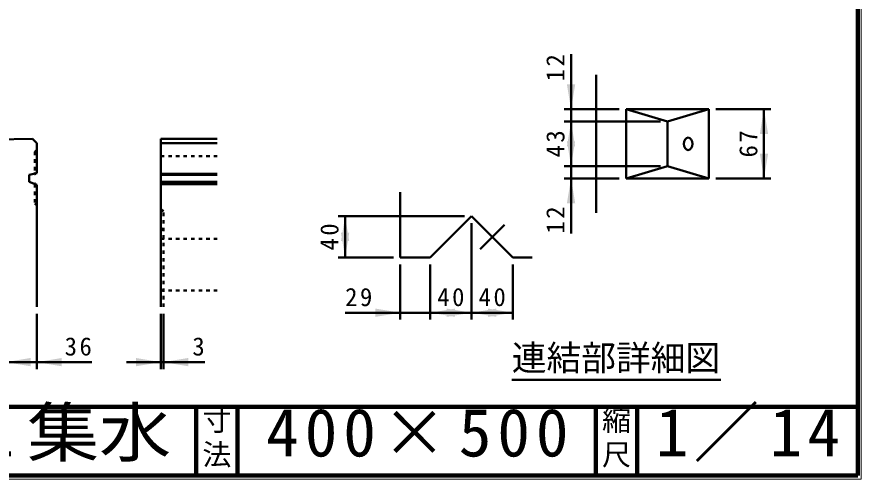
# Model space of a CAD drawing. Units: millimetres, scale not verified, with parts at other scales. Extents: x 100 to 4105, y 100 to 2870.
# Drawn here: x 2880 to 4105, y 100 to 771 of the extents above; entities that cross this region are included whole.
import ezdxf
from ezdxf.enums import TextEntityAlignment as Align

# ---------------------------------------------------------------- set-up
doc = ezdxf.new("R2010")
doc.units = ezdxf.units.MM
doc.header["$LTSCALE"] = 5
doc.header["$PDMODE"] = 32
doc.header["$PDSIZE"] = 2.5
doc.linetypes.add('USER1', pattern=[2.2, 1, -1.2])
doc.linetypes.add('USER2', pattern=[13.4, 10, -1.2, 1, -1.2])
doc.layers.add('V-nasSTD', color=7, linetype='Continuous', lineweight=35)
doc.styles.add('ＭＳ ゴシック', font='')
doc.styles.get('ＭＳ ゴシック').set_extended_font_data('MS Gothic')

msp = doc.modelspace()

# ---------------------------------------------------------------- hatches: boundary and pattern name
at = {"layer": 'V-nasSTD'}
for points in [[(3678.047, 672.688), (3684.047, 636.688), (3690.047, 672.688)], [(3970.047, 600.688), (3964.047, 636.688), (3958.047, 600.688)], [(3690.047, 582.688), (3684.047, 618.688), (3678.047, 582.688)], [(3678.047, 590.188), (3684.047, 554.188), (3690.047, 590.188)], [(3958.047, 572.188), (3964.047, 536.188), (3970.047, 572.188)], [(3690.047, 500.188), (3684.047, 536.188), (3678.047, 500.188)], [(3362.138, 445.41), (3356.138, 481.41), (3350.138, 445.41)], [(3350.138, 457.41), (3356.138, 421.41), (3362.138, 457.41)], [(3400.138, 335.41), (3436.138, 341.41), (3400.138, 347.41)], [(3515.638, 347.41), (3479.638, 341.41), (3515.638, 335.41)], [(3503.638, 335.41), (3539.638, 341.41), (3503.638, 347.41)], [(3575.638, 347.41), (3539.638, 341.41), (3575.638, 335.41)], [(3563.638, 335.41), (3599.638, 341.41), (3563.638, 347.41)], [(2899.673, 275.741), (2863.673, 269.741), (2899.673, 263.741)], [(2944.673, 275.741), (2908.673, 269.741), (2944.673, 263.741)], [(3052.673, 263.741), (3088.673, 269.741), (3052.673, 275.741)], [(3128.423, 275.741), (3092.423, 269.741), (3128.423, 263.741)]]:
    msp.add_hatch(color=256, dxfattribs=at).paths.add_polyline_path(points)

# ---------------------------------------------------------------- linework, layer by layer
at = {"layer": 'V-nasSTD', "lineweight": 100}
for p, q in [((4100, 105), (4100, 2865)), ((105, 205), (4100, 205)), ((105, 205), (4100, 205)), ((105, 205), (4100, 205)), ((3140, 205), (3140, 105)), ((3200, 205), (3200, 105)), ((3720, 205), (3720, 105)), ((3780, 205), (3780, 105)), ((105, 105), (4100, 105)), ((105, 105), (4100, 105)), ((105, 105), (4100, 105))]:
    msp.add_line(p, q, dxfattribs=at)
at = {"layer": 'V-nasSTD', "lineweight": 50}
for p, q in [((3684.047, 716.688), (3684.047, 636.688)), ((3720.547, 686.438), (3720.547, 486.438)), ((3754.047, 636.688), (3674.047, 636.688)), ((3684.047, 618.688), (3684.047, 636.688)), ((3764.047, 636.688), (3764.047, 536.188)), ((3764.047, 636.688), (3884.047, 636.688)), ((3764.047, 636.688), (3824.047, 618.688)), ((3824.047, 618.688), (3884.047, 636.688)), ((3884.047, 636.688), (3884.047, 536.188)), ((3894.047, 636.688), (3974.047, 636.688)), ((3964.047, 536.188), (3964.047, 636.688)), ((3814.047, 618.688), (3674.047, 618.688)), ((3684.047, 554.188), (3684.047, 618.688)), ((3824.047, 618.688), (3824.047, 554.188)), ((2602.423, 587.491), (2902.423, 593.741)), ((2902.423, 593.741), (2908.673, 587.491)), ((3088.673, 593.741), (3170.673, 593.741)), ((3088.673, 593.741), (3088.673, 349.741)), ((2908.673, 587.491), (2908.673, 543.76)), ((3088.673, 587.491), (3170.673, 587.491)), ((3814.047, 554.188), (3674.047, 554.188)), ((3684.047, 536.188), (3684.047, 554.188)), ((3764.047, 536.188), (3824.047, 554.188)), ((3824.047, 554.188), (3884.047, 536.188)), ((2897.423, 541.241), (2908.673, 543.76)), ((2897.423, 531.241), (2897.423, 541.241)), ((3088.673, 543.116), (3170.673, 543.116)), ((3088.673, 541.241), (3170.673, 541.241)), ((2897.423, 531.241), (2908.673, 527.044)), ((2908.673, 527.044), (2908.673, 349.741)), ((3088.673, 531.241), (3170.673, 531.241)), ((3088.673, 528.116), (3170.673, 528.116)), ((3754.047, 536.188), (3674.047, 536.188)), ((3684.047, 456.188), (3684.047, 536.188)), ((3764.047, 536.188), (3884.047, 536.188)), ((3894.047, 536.188), (3974.047, 536.188)), ((3436.138, 516.41), (3436.138, 421.41)), ((3529.638, 481.41), (3346.138, 481.41)), ((3356.138, 421.41), (3356.138, 481.41)), ((3479.638, 421.41), (3539.638, 481.41)), ((3539.638, 481.41), (3599.638, 421.41)), ((3539.638, 471.41), (3539.638, 331.41)), ((3426.138, 421.41), (3346.138, 421.41)), ((3436.138, 421.41), (3479.638, 421.41)), ((3599.638, 421.41), (3627.638, 421.41)), ((3436.138, 411.41), (3436.138, 331.41)), ((3479.638, 411.41), (3479.638, 331.41)), ((3599.638, 411.41), (3599.638, 331.41)), ((2908.673, 339.741), (2908.673, 259.741)), ((3088.673, 339.741), (3088.673, 259.741)), ((3092.423, 339.741), (3092.423, 259.741)), ((3356.138, 341.41), (3436.138, 341.41)), ((3436.138, 341.41), (3479.638, 341.41)), ((3479.638, 341.41), (3539.638, 341.41)), ((3539.638, 341.41), (3599.638, 341.41)), ((2863.673, 269.741), (2908.673, 269.741)), ((2988.673, 269.741), (2908.673, 269.741)), ((3038.673, 269.741), (3088.673, 269.741)), ((3088.673, 269.741), (3092.423, 269.741)), ((3152.423, 269.741), (3092.423, 269.741)), ((3598.038, 243.956), (3901.446, 243.956))]:
    msp.add_line(p, q, dxfattribs=at)
at = {"layer": 'V-nasSTD', "linetype": 'USER1', "lineweight": 50}
for p, q in [((2905.798, 574.991), (2908.673, 577.866)), ((2905.798, 574.991), (2905.798, 543.116)), ((3088.673, 568.741), (3170.673, 568.741)), ((2905.798, 528.116), (2905.798, 499.991)), ((2905.798, 499.991), (2908.673, 497.116)), ((3088.673, 491.241), (3092.423, 488.741)), ((3092.423, 349.741), (3092.423, 488.741)), ((3088.673, 461.241), (3092.423, 463.741)), ((3088.673, 448.741), (3170.673, 448.741)), ((3170.673, 373.741), (3088.673, 373.741))]:
    msp.add_line(p, q, dxfattribs=at)
at = {"layer": 'V-nasSTD', "linetype": 'USER2', "lineweight": 50}
msp.add_line((3551.96, 433.732), (3587.316, 469.087), dxfattribs=at)
at = {"layer": 'V-nasSTD', "lineweight": 13}
msp.add_lwpolyline([(100, 100), (100, 2870), (4105, 2870), (4105, 100)], close=True, dxfattribs=at)
at = {"layer": 'V-nasSTD', "lineweight": 50}
msp.add_ellipse((3854.047, 586.438), major_axis=(0, 9), ratio=0.707107, dxfattribs=at)
at = {"layer": 'V-nasSTD'}
for p in [(2905.798, 543.116), (2905.798, 528.116)]:
    msp.add_point(p, dxfattribs=at)

# ---------------------------------------------------------------- texts
at = {"layer": 'V-nasSTD', "style": 'ＭＳ ゴシック'}
for s, height, p in [('3', 26.39, (3134.423, 305.741)), ('連結部詳細図', 36.95, (3598.038, 294.356)), ('寸', 30.79, (3148.982, 200.999)), ('縮', 30.79, (3728.982, 200.999)), ('法', 30.79, (3148.976, 151.01)), ('尺', 30.79, (3728.976, 151.01))]:
    msp.add_text(s, height=height, dxfattribs=at).set_placement(p, align=Align.TOP_LEFT)
at = {"layer": 'V-nasSTD', "style": 'ＭＳ ゴシック', "width": 1.1}
msp.add_text('ユニロードⅡ Ｌ集水', height=69.65, dxfattribs=at).set_placement((2111, 202.47), align=Align.TOP_LEFT)
at = {"layer": 'V-nasSTD', "char_height": 26.39, "attachment_point": 1, "rotation": 90, "style": 'ＭＳ ゴシック'}
for s, insert in [('\\T1.2;12', (3648.047, 677.088)), ('\\T1.2;43', (3648.047, 566.638)), ('\\T1.2;67', (3928.047, 566.638)), ('\\T1.2;12', (3648.047, 456.188)), ('\\T1.2;40', (3320.138, 431.61))]:
    msp.add_mtext(s, dxfattribs=dict(at, insert=insert))
at = {"layer": 'V-nasSTD', "attachment_point": 1, "style": 'ＭＳ ゴシック'}
for s, insert, char_height in [('\\T1.2;29', (3356.138, 377.41), 26.39), ('\\T1.2;40', (3489.838, 377.41), 26.39), ('\\T1.2;40', (3549.838, 377.41), 26.39), ('\\T1.2;36', (2949.073, 305.741), 26.39), ('\\T1.16;1／14', (3807.033, 202.582), 69.65), ('\\T1.18;400×500', (3241.581, 202.508), 69.65)]:
    msp.add_mtext(s, dxfattribs=dict(at, insert=insert, char_height=char_height))

doc.saveas('drawing.dxf')
